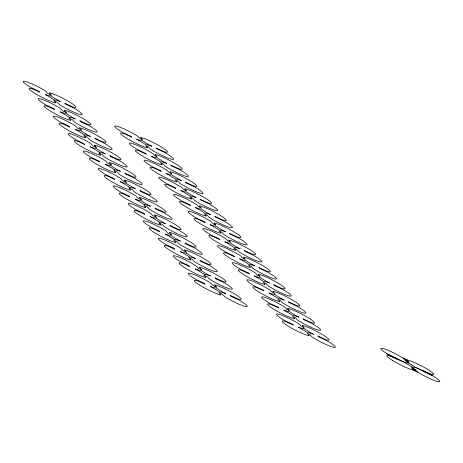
<?xml version="1.0" encoding="UTF-8"?>
<svg xmlns="http://www.w3.org/2000/svg" width="463" height="463" viewBox="0 0 463 463"><rect width="100%" height="100%" fill="white"/><g stroke="black" fill="none" stroke-linecap="round" stroke-linejoin="round"><path stroke-width="0.69" d="M51.271 95.094L47.683 93.433L45.71 91.142A15.592 2.008 27.2 0 0 25.181 81.395A15.592 2.008 27.2 0 0 31.328 87.715L38.765 91.165L39.65 92.189L32.225 88.751A15.592 2.008 27.2 0 0 35.744 93.873A15.592 2.008 27.2 0 0 55.734 102.896L53.789 100.639L57.377 102.3L59.333 104.574A15.592 2.008 27.2 0 0 80.174 114.494A15.592 2.008 27.2 0 0 73.443 107.856L65.671 104.256L64.791 103.232L72.905 106.994A15.592 2.008 27.2 0 0 69.218 101.802A15.592 2.008 27.2 0 0 49.304 92.814L51.271 95.094M142.251 139.566L139.554 138.315L137.818 136.301A15.592 2.008 27.2 0 0 116.664 126.173A15.592 2.008 27.2 0 0 123.69 132.979L131.075 136.406L131.741 137.175L124.171 133.668A15.592 2.008 27.2 0 0 127.36 138.715A15.592 2.008 27.2 0 0 147.575 147.714L145.752 145.596L148.455 146.846L150.319 149.017A15.592 2.008 27.2 0 0 171.715 159.284A15.592 2.008 27.2 0 0 164.232 152.229L156.731 148.756L156.066 147.986L163.908 151.621A15.592 2.008 27.2 0 0 160.748 146.592A15.592 2.008 27.2 0 0 140.532 137.569L142.251 139.566M66.284 112.55L62.696 110.888L60.722 108.597A15.592 2.008 27.2 0 0 40.194 98.851A15.592 2.008 27.2 0 0 46.341 105.17L53.783 108.62L54.663 109.644L47.243 106.206A15.592 2.008 27.2 0 0 50.756 111.323A15.592 2.008 27.2 0 0 70.746 120.351L68.802 118.094L72.39 119.755L74.346 122.029A15.592 2.008 27.2 0 0 95.187 131.949A15.592 2.008 27.2 0 0 88.456 125.311L80.689 121.711L79.804 120.687L87.924 124.449A15.592 2.008 27.2 0 0 84.231 119.257A15.592 2.008 27.2 0 0 64.322 110.269L66.284 112.55M156.951 156.656L154.248 155.406L152.518 153.386A15.592 2.008 27.2 0 0 131.365 143.258A15.592 2.008 27.2 0 0 138.391 150.07L145.776 153.49L146.435 154.26L138.871 150.753A15.592 2.008 27.2 0 0 142.06 155.805A15.592 2.008 27.2 0 0 162.27 164.799L160.453 162.687L163.15 163.937L165.019 166.101A15.592 2.008 27.2 0 0 186.41 176.368A15.592 2.008 27.2 0 0 178.926 169.319L171.426 165.841L170.766 165.071L178.608 168.706A15.592 2.008 27.2 0 0 175.442 163.682A15.592 2.008 27.2 0 0 155.232 154.659L156.951 156.656M81.297 130.005L77.715 128.344L75.741 126.052A15.592 2.008 27.2 0 0 55.207 116.306A15.592 2.008 27.2 0 0 61.353 122.626L68.796 126.075L69.676 127.099L62.256 123.656A15.592 2.008 27.2 0 0 65.769 128.778A15.592 2.008 27.2 0 0 85.759 137.806L83.82 135.549L87.403 137.21L89.359 139.485A15.592 2.008 27.2 0 0 110.2 149.404A15.592 2.008 27.2 0 0 103.469 142.766L95.702 139.166L94.817 138.142L102.936 141.904A15.592 2.008 27.2 0 0 99.25 136.712A15.592 2.008 27.2 0 0 79.335 127.724L81.297 130.005M171.646 173.741L168.949 172.491L167.212 170.477A15.592 2.008 27.2 0 0 146.059 160.348A15.592 2.008 27.2 0 0 153.085 167.155L160.47 170.581L161.136 171.351L153.566 167.843A15.592 2.008 27.2 0 0 156.76 172.89A15.592 2.008 27.2 0 0 176.97 181.884L175.153 179.771L177.85 181.021L179.713 183.192A15.592 2.008 27.2 0 0 201.11 193.459A15.592 2.008 27.2 0 0 193.627 186.404L186.126 182.931L185.46 182.162L193.303 185.79A15.592 2.008 27.2 0 0 190.143 180.767A15.592 2.008 27.2 0 0 169.933 171.744L171.646 173.741M96.31 147.46L92.727 145.799L90.754 143.501A15.592 2.008 27.2 0 0 70.226 133.761A15.592 2.008 27.2 0 0 76.372 140.081L83.809 143.53L84.694 144.554L77.269 141.111A15.592 2.008 27.2 0 0 80.782 146.233A15.592 2.008 27.2 0 0 100.778 155.261L98.833 153.004L102.416 154.665L104.378 156.94A15.592 2.008 27.2 0 0 125.218 166.859A15.592 2.008 27.2 0 0 118.487 160.221L110.715 156.621L109.835 155.597L117.949 159.359A15.592 2.008 27.2 0 0 114.263 154.167A15.592 2.008 27.2 0 0 94.348 145.179L96.31 147.46M186.346 190.831L183.649 189.581L181.913 187.561A15.592 2.008 27.2 0 0 160.759 177.433A15.592 2.008 27.2 0 0 167.785 184.245L175.17 187.665L175.836 188.435L168.266 184.928A15.592 2.008 27.2 0 0 171.455 189.98A15.592 2.008 27.2 0 0 191.67 198.974L189.847 196.862L192.55 198.112L194.414 200.276A15.592 2.008 27.2 0 0 215.81 210.543A15.592 2.008 27.2 0 0 208.327 203.494L200.826 200.016L200.161 199.246L208.003 202.881A15.592 2.008 27.2 0 0 204.843 197.851A15.592 2.008 27.2 0 0 184.627 188.835L186.346 190.831M111.328 164.915L107.74 163.254L105.767 160.956A15.592 2.008 27.2 0 0 85.238 151.216A15.592 2.008 27.2 0 0 91.385 157.536L98.827 160.979L99.707 162.009L92.287 158.566A15.592 2.008 27.2 0 0 95.8 163.688A15.592 2.008 27.2 0 0 115.791 172.716L113.846 170.459L117.434 172.12L119.39 174.395A15.592 2.008 27.2 0 0 140.231 184.309A15.592 2.008 27.2 0 0 133.5 177.676L125.728 174.076L124.848 173.052L132.968 176.814A15.592 2.008 27.2 0 0 129.275 171.623A15.592 2.008 27.2 0 0 109.366 162.635L111.328 164.915M201.046 207.916L198.343 206.666L196.613 204.652A15.592 2.008 27.2 0 0 175.46 194.524A15.592 2.008 27.2 0 0 182.486 201.33L189.871 204.75L190.53 205.526L182.966 202.018A15.592 2.008 27.2 0 0 186.155 207.065A15.592 2.008 27.2 0 0 206.371 216.059L204.548 213.947L207.245 215.197L209.114 217.367A15.592 2.008 27.2 0 0 230.505 227.634A15.592 2.008 27.2 0 0 223.021 220.579L215.521 217.106L214.861 216.331L222.703 219.966A15.592 2.008 27.2 0 0 219.543 214.942A15.592 2.008 27.2 0 0 199.327 205.919L201.046 207.916M126.341 182.37L122.759 180.709L120.785 178.411A15.592 2.008 27.2 0 0 100.251 168.665A15.592 2.008 27.2 0 0 106.397 174.991L113.84 178.434L114.72 179.459L107.3 176.021A15.592 2.008 27.2 0 0 110.813 181.143A15.592 2.008 27.2 0 0 130.803 190.171L128.864 187.914L132.447 189.575L134.403 191.85A15.592 2.008 27.2 0 0 155.244 201.764A15.592 2.008 27.2 0 0 148.513 195.131L140.746 191.532L139.861 190.507L147.981 194.269A15.592 2.008 27.2 0 0 144.294 189.078A15.592 2.008 27.2 0 0 124.379 180.09L126.341 182.37M215.741 225.006L213.044 223.756L211.307 221.736A15.592 2.008 27.2 0 0 190.16 211.608A15.592 2.008 27.2 0 0 197.186 218.42L204.565 221.841L205.231 222.61L197.66 219.103A15.592 2.008 27.2 0 0 200.855 224.15A15.592 2.008 27.2 0 0 221.065 233.149L219.248 231.037L221.945 232.287L223.808 234.452A15.592 2.008 27.2 0 0 245.205 244.719A15.592 2.008 27.2 0 0 237.722 237.669L230.221 234.191L229.555 233.421L237.403 237.056A15.592 2.008 27.2 0 0 234.237 232.027A15.592 2.008 27.2 0 0 214.028 223.01L215.741 225.006M141.354 199.825L137.771 198.164L135.798 195.866A15.592 2.008 27.2 0 0 115.27 186.12A15.592 2.008 27.2 0 0 121.416 192.446L128.853 195.89L129.738 196.914L122.313 193.476A15.592 2.008 27.2 0 0 125.826 198.598A15.592 2.008 27.2 0 0 145.822 207.627L143.877 205.369L147.46 207.03L149.416 209.305A15.592 2.008 27.2 0 0 170.262 219.219A15.592 2.008 27.2 0 0 163.532 212.586L155.759 208.987L154.879 207.962L162.993 211.724A15.592 2.008 27.2 0 0 159.307 206.533A15.592 2.008 27.2 0 0 139.392 197.545L141.354 199.825M230.441 242.091L227.744 240.841L226.008 238.827A15.592 2.008 27.2 0 0 204.854 228.693A15.592 2.008 27.2 0 0 211.88 235.505L219.265 238.925L219.931 239.701L212.361 236.194A15.592 2.008 27.2 0 0 215.55 241.24A15.592 2.008 27.2 0 0 235.765 250.234L233.948 248.122L236.645 249.372L238.509 251.536A15.592 2.008 27.2 0 0 259.905 261.809A15.592 2.008 27.2 0 0 252.422 254.754L244.921 251.282L244.256 250.506L252.098 254.141A15.592 2.008 27.2 0 0 248.938 249.117A15.592 2.008 27.2 0 0 228.722 240.094L230.441 242.091M156.372 217.28L152.784 215.619L150.811 213.321A15.592 2.008 27.2 0 0 130.282 203.575A15.592 2.008 27.2 0 0 136.429 209.901L143.871 213.345L144.751 214.369L137.332 210.931A15.592 2.008 27.2 0 0 140.845 216.053A15.592 2.008 27.2 0 0 160.835 225.082L158.89 222.825L162.478 224.486L164.434 226.76A15.592 2.008 27.2 0 0 185.275 236.674A15.592 2.008 27.2 0 0 178.544 230.042L170.772 226.442L169.892 225.417L178.012 229.179A15.592 2.008 27.2 0 0 174.319 223.988A15.592 2.008 27.2 0 0 154.411 215L156.372 217.28M245.141 259.182L242.444 257.926L240.708 255.912A15.592 2.008 27.2 0 0 219.555 245.784A15.592 2.008 27.2 0 0 226.581 252.595L233.965 256.016L234.625 256.786L227.061 253.278A15.592 2.008 27.2 0 0 230.25 258.325A15.592 2.008 27.2 0 0 250.466 267.325L248.643 265.206L251.34 266.457L253.209 268.627A15.592 2.008 27.2 0 0 274.6 278.894A15.592 2.008 27.2 0 0 267.122 271.845L259.616 268.366L258.956 267.597L266.798 271.231A15.592 2.008 27.2 0 0 263.638 266.202A15.592 2.008 27.2 0 0 243.422 257.185L245.141 259.182M171.385 234.735L167.803 233.074L165.823 230.777A15.592 2.008 27.2 0 0 145.295 221.03A15.592 2.008 27.2 0 0 151.442 227.356L158.884 230.8L159.764 231.824L152.344 228.386A15.592 2.008 27.2 0 0 155.857 233.508A15.592 2.008 27.2 0 0 175.847 242.537L173.909 240.28L177.491 241.941L179.447 244.209A15.592 2.008 27.2 0 0 200.288 254.129A15.592 2.008 27.2 0 0 193.557 247.497L185.79 243.897L184.905 242.872L193.025 246.634A15.592 2.008 27.2 0 0 189.332 241.443A15.592 2.008 27.2 0 0 169.423 232.455L171.385 234.735M259.841 276.266L257.139 275.016L255.402 272.996A15.592 2.008 27.2 0 0 234.255 262.868A15.592 2.008 27.2 0 0 241.281 269.68L248.66 273.101L249.326 273.87L241.755 270.369A15.592 2.008 27.2 0 0 244.95 275.416A15.592 2.008 27.2 0 0 265.16 284.409L263.343 282.297L266.04 283.547L267.909 285.712A15.592 2.008 27.2 0 0 289.3 295.984A15.592 2.008 27.2 0 0 281.817 288.929L274.316 285.457L273.65 284.681L281.498 288.316A15.592 2.008 27.2 0 0 278.332 283.292A15.592 2.008 27.2 0 0 258.123 274.27L259.841 276.266M186.398 252.19L182.816 250.529L180.842 248.232A15.592 2.008 27.2 0 0 160.314 238.486A15.592 2.008 27.2 0 0 166.46 244.811L173.897 248.255L174.782 249.279L167.357 245.841A15.592 2.008 27.2 0 0 170.87 250.963A15.592 2.008 27.2 0 0 190.86 259.992L188.921 257.735L192.504 259.396L194.46 261.664A15.592 2.008 27.2 0 0 215.307 271.584A15.592 2.008 27.2 0 0 208.576 264.952L200.803 261.352L199.923 260.328L208.037 264.089A15.592 2.008 27.2 0 0 204.351 258.892A15.592 2.008 27.2 0 0 184.436 249.904L186.398 252.19M274.536 293.351L271.839 292.101L270.103 290.087A15.592 2.008 27.2 0 0 248.949 279.959A15.592 2.008 27.2 0 0 255.975 286.771L263.36 290.191L264.026 290.961L256.456 287.454A15.592 2.008 27.2 0 0 259.65 292.5A15.592 2.008 27.2 0 0 279.86 301.5L278.043 299.382L280.74 300.632L282.604 302.802A15.592 2.008 27.2 0 0 304 313.069A15.592 2.008 27.2 0 0 296.517 306.014L289.016 302.542L288.351 301.772L296.193 305.406A15.592 2.008 27.2 0 0 293.033 300.377A15.592 2.008 27.2 0 0 272.817 291.354L274.536 293.351M406.763 359.653L403.175 357.992L405.391 360.561L408.974 362.222L406.763 359.653M396.473 358.293L387.479 354.12L388.359 355.144L397.352 359.317L396.473 358.293M431.493 374.526L422.493 370.359L423.379 371.384L432.373 375.551L431.493 374.526M201.417 269.645L197.828 267.984L195.855 265.687A15.592 2.008 27.2 0 0 175.327 255.941A15.592 2.008 27.2 0 0 181.473 262.261L188.916 265.71L189.795 266.734L182.376 263.297A15.592 2.008 27.2 0 0 185.889 268.418A15.592 2.008 27.2 0 0 205.879 277.441L203.934 275.19L207.522 276.851L209.479 279.12A15.592 2.008 27.2 0 0 230.319 289.039A15.592 2.008 27.2 0 0 223.588 282.407L215.816 278.807L214.936 277.783L223.056 281.545A15.592 2.008 27.2 0 0 219.364 276.347A15.592 2.008 27.2 0 0 199.455 267.359L201.417 269.645M289.236 310.441L286.539 309.191L284.803 307.172A15.592 2.008 27.2 0 0 263.65 297.043A15.592 2.008 27.2 0 0 270.676 303.855L278.06 307.276L278.726 308.045L271.156 304.544A15.592 2.008 27.2 0 0 274.345 309.591A15.592 2.008 27.2 0 0 294.561 318.585L292.738 316.472L295.44 317.722L297.304 319.887A15.592 2.008 27.2 0 0 318.7 330.154A15.592 2.008 27.2 0 0 311.217 323.105L303.716 319.626L303.051 318.857L310.893 322.491A15.592 2.008 27.2 0 0 307.733 317.468A15.592 2.008 27.2 0 0 287.517 308.445L289.236 310.441M415.079 369.428L411.497 367.767L413.708 370.342L417.296 372.003L415.079 369.428M303.936 327.526L301.234 326.276L299.497 324.262A15.592 2.008 27.2 0 0 278.35 314.134A15.592 2.008 27.2 0 0 285.376 320.94L292.761 324.366L293.42 325.136L285.856 321.629A15.592 2.008 27.2 0 0 289.045 326.675A15.592 2.008 27.2 0 0 309.255 335.675L307.438 333.557L310.135 334.807L312.004 336.977A15.592 2.008 27.2 0 0 333.395 347.244A15.592 2.008 27.2 0 0 325.911 340.189L318.411 336.717L317.745 335.947L325.593 339.576A15.592 2.008 27.2 0 0 322.427 334.552A15.592 2.008 27.2 0 0 302.217 325.53L303.936 327.526M216.429 287.095L212.847 285.434L210.868 283.142A15.592 2.008 27.2 0 0 190.339 273.396A15.592 2.008 27.2 0 0 196.486 279.716L203.928 283.165L204.808 284.189L197.388 280.752A15.592 2.008 27.2 0 0 200.901 285.874A15.592 2.008 27.2 0 0 220.892 294.896L218.953 292.645L222.535 294.306L224.491 296.575A15.592 2.008 27.2 0 0 245.332 306.494A15.592 2.008 27.2 0 0 238.601 299.862L230.834 296.262L229.949 295.238L238.069 299A15.592 2.008 27.2 0 0 234.376 293.802A15.592 2.008 27.2 0 0 214.467 284.814L216.429 287.095M411.462 364.885A15.592 2.008 27.2 0 0 433.559 374.457A15.592 2.008 27.2 0 0 414.246 362.413A15.592 2.008 27.2 0 0 411.462 364.885M417.667 372.096A15.592 2.008 27.2 0 0 439.763 381.668A15.592 2.008 27.2 0 0 420.45 369.624A15.592 2.008 27.2 0 0 417.667 372.096M386.449 353.298A15.592 2.008 27.2 0 0 408.545 362.87A15.592 2.008 27.2 0 0 389.233 350.821A15.592 2.008 27.2 0 0 386.449 353.298M392.381 360.341A15.592 2.008 27.2 0 0 414.478 369.914A15.592 2.008 27.2 0 0 395.165 357.87A15.592 2.008 27.2 0 0 392.381 360.341M303.994 328.527A15.592 2.008 27.2 0 0 313.573 334.257A15.592 2.008 27.2 0 0 307.681 332.856A15.592 2.008 27.2 0 0 298.282 327.167A15.592 2.008 27.2 0 0 303.994 328.527M225.527 293.513A15.592 2.008 27.2 0 0 219.636 292.112A15.592 2.008 27.2 0 0 210.237 286.423A15.592 2.008 27.2 0 0 215.949 287.778A15.592 2.008 27.2 0 0 225.527 293.513M204.623 274.657A15.592 2.008 27.2 0 0 195.224 268.968A15.592 2.008 27.2 0 0 200.936 270.328A15.592 2.008 27.2 0 0 210.509 276.058A15.592 2.008 27.2 0 0 204.623 274.657M189.604 257.202A15.592 2.008 27.2 0 0 180.211 251.513A15.592 2.008 27.2 0 0 185.918 252.873A15.592 2.008 27.2 0 0 195.496 258.603A15.592 2.008 27.2 0 0 189.604 257.202M174.592 239.747A15.592 2.008 27.2 0 0 165.193 234.058A15.592 2.008 27.2 0 0 170.905 235.418A15.592 2.008 27.2 0 0 180.483 241.154A15.592 2.008 27.2 0 0 174.592 239.747M159.579 222.292A15.592 2.008 27.2 0 0 150.18 216.603A15.592 2.008 27.2 0 0 155.892 217.963A15.592 2.008 27.2 0 0 165.465 223.698A15.592 2.008 27.2 0 0 159.579 222.292M144.56 204.837A15.592 2.008 27.2 0 0 135.167 199.148A15.592 2.008 27.2 0 0 140.874 200.508A15.592 2.008 27.2 0 0 150.452 206.243A15.592 2.008 27.2 0 0 144.56 204.837M129.547 187.388A15.592 2.008 27.2 0 0 120.148 181.693A15.592 2.008 27.2 0 0 125.861 183.053A15.592 2.008 27.2 0 0 135.439 188.788A15.592 2.008 27.2 0 0 129.547 187.388M114.535 169.933A15.592 2.008 27.2 0 0 105.136 164.238A15.592 2.008 27.2 0 0 110.848 165.598A15.592 2.008 27.2 0 0 120.421 171.333A15.592 2.008 27.2 0 0 114.535 169.933M99.516 152.477A15.592 2.008 27.2 0 0 90.123 146.783A15.592 2.008 27.2 0 0 95.835 148.143A15.592 2.008 27.2 0 0 105.408 153.878A15.592 2.008 27.2 0 0 99.516 152.477M84.503 135.022A15.592 2.008 27.2 0 0 75.104 129.327A15.592 2.008 27.2 0 0 80.817 130.688A15.592 2.008 27.2 0 0 90.395 136.423A15.592 2.008 27.2 0 0 84.503 135.022M69.491 117.567A15.592 2.008 27.2 0 0 60.092 111.872A15.592 2.008 27.2 0 0 65.804 113.232A15.592 2.008 27.2 0 0 75.376 118.968A15.592 2.008 27.2 0 0 69.491 117.567M54.478 100.112A15.592 2.008 27.2 0 0 45.079 94.417A15.592 2.008 27.2 0 0 50.791 95.777A15.592 2.008 27.2 0 0 60.364 101.513A15.592 2.008 27.2 0 0 54.478 100.112M298.872 317.172A15.592 2.008 27.2 0 0 292.981 315.772A15.592 2.008 27.2 0 0 283.587 310.077A15.592 2.008 27.2 0 0 289.294 311.437A15.592 2.008 27.2 0 0 298.872 317.172M284.172 300.088A15.592 2.008 27.2 0 0 278.286 298.681A15.592 2.008 27.2 0 0 268.887 292.992A15.592 2.008 27.2 0 0 274.6 294.352A15.592 2.008 27.2 0 0 284.172 300.088M269.472 282.997A15.592 2.008 27.2 0 0 263.586 281.597A15.592 2.008 27.2 0 0 254.187 275.902A15.592 2.008 27.2 0 0 259.899 277.262A15.592 2.008 27.2 0 0 269.472 282.997M254.777 265.912A15.592 2.008 27.2 0 0 248.886 264.506A15.592 2.008 27.2 0 0 239.487 258.817A15.592 2.008 27.2 0 0 245.199 260.177A15.592 2.008 27.2 0 0 254.777 265.912M240.077 248.822A15.592 2.008 27.2 0 0 234.185 247.421A15.592 2.008 27.2 0 0 224.792 241.727A15.592 2.008 27.2 0 0 230.499 243.087A15.592 2.008 27.2 0 0 240.077 248.822M225.377 231.737A15.592 2.008 27.2 0 0 219.491 230.337A15.592 2.008 27.2 0 0 210.092 224.642A15.592 2.008 27.2 0 0 215.804 226.002A15.592 2.008 27.2 0 0 225.377 231.737M210.682 214.647A15.592 2.008 27.2 0 0 204.791 213.246A15.592 2.008 27.2 0 0 195.392 207.551A15.592 2.008 27.2 0 0 201.104 208.911A15.592 2.008 27.2 0 0 210.682 214.647M195.982 197.562A15.592 2.008 27.2 0 0 190.09 196.162A15.592 2.008 27.2 0 0 180.697 190.467A15.592 2.008 27.2 0 0 186.404 191.827A15.592 2.008 27.2 0 0 195.982 197.562M181.282 180.472A15.592 2.008 27.2 0 0 175.396 179.071A15.592 2.008 27.2 0 0 165.997 173.382A15.592 2.008 27.2 0 0 171.709 174.736A15.592 2.008 27.2 0 0 181.282 180.472M166.587 163.387A15.592 2.008 27.2 0 0 160.696 161.986A15.592 2.008 27.2 0 0 151.297 156.291A15.592 2.008 27.2 0 0 157.009 157.651A15.592 2.008 27.2 0 0 166.587 163.387M151.887 146.296A15.592 2.008 27.2 0 0 145.995 144.896A15.592 2.008 27.2 0 0 136.602 139.207A15.592 2.008 27.2 0 0 142.309 140.567A15.592 2.008 27.2 0 0 151.887 146.296"/></g></svg>
